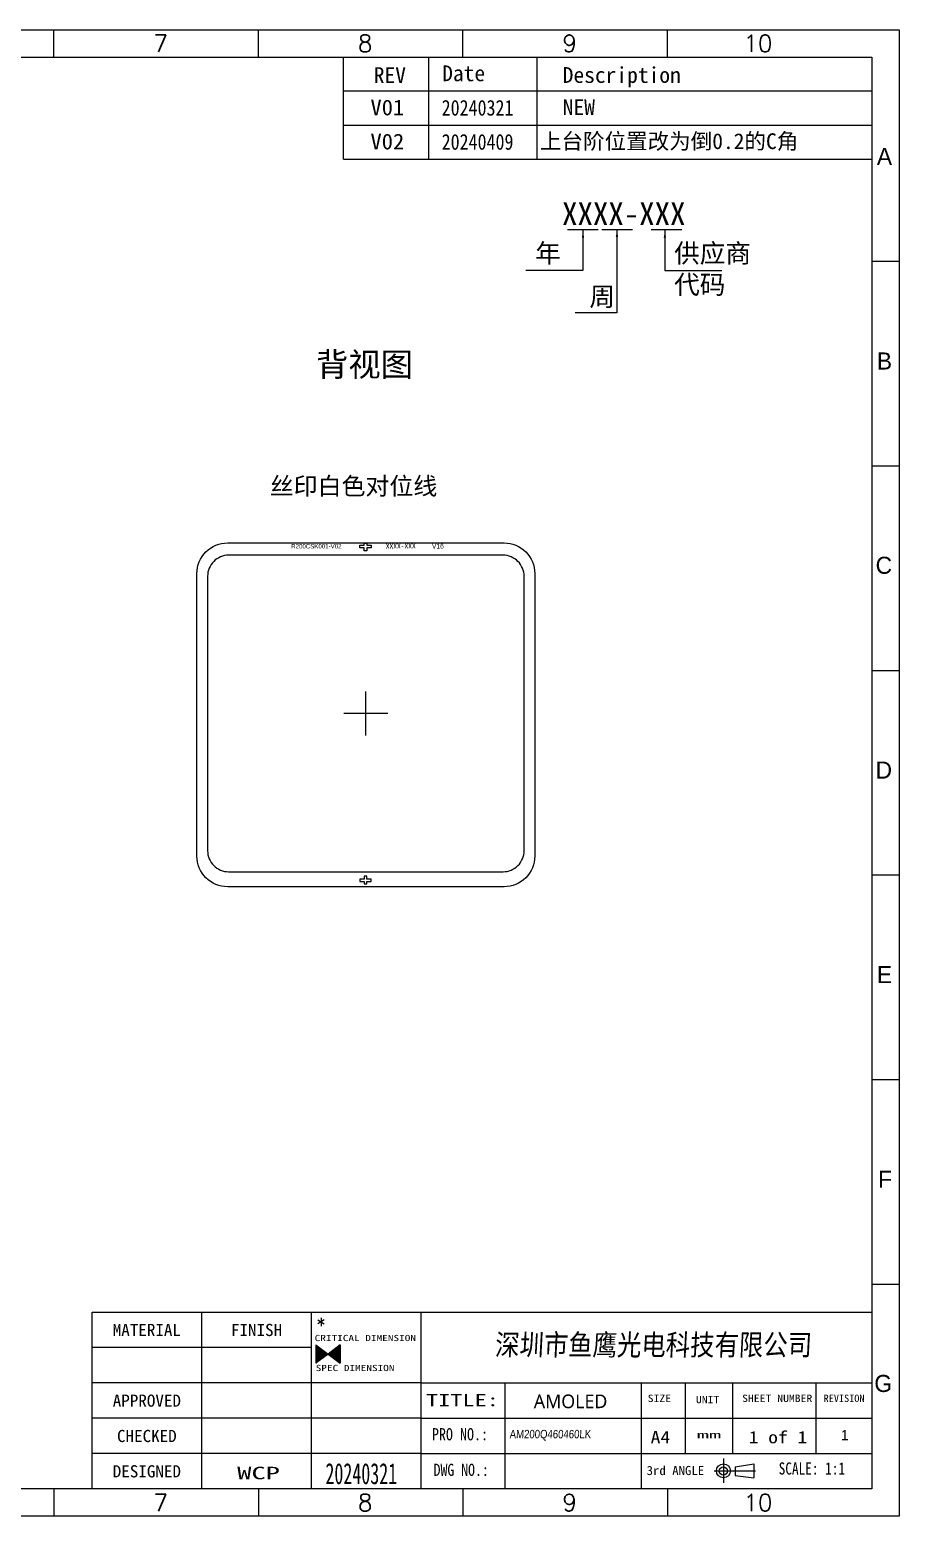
# Model space of a CAD drawing. Header units: millimetres. Extents: x 1134 to 2336, y -9 to 314.
# Drawn here: x 1927 to 2026.2, y 144.7 to 314.2 of the extents above; entities that cross this region are included whole.
import ezdxf
from ezdxf.enums import TextEntityAlignment as Align
from ezdxf.lldxf.tags import DXFTag

# ---------------------------------------------------------------- set-up
doc = ezdxf.new("R2010")
doc.units = ezdxf.units.MM
doc.layers.get('0').update_dxf_attribs({"lineweight": 5})
for name, color, linetype, lineweight in [('01 Copper', 3, 'Continuous', 5), ('DIM', 3, 'Continuous', 5), ('ITO', 2, 'Continuous', 5), ('lens', 6, 'Continuous', 13), ('图框', 7, 'Continuous', 5)]:
    doc.layers.add(name, color=color, linetype=linetype, lineweight=lineweight)
doc.styles.add('Arial', font='SimSun.ttf')
doc.styles.add('RD', font='ROMAND.shx', dxfattribs={"width": 0.8})
doc.styles.get("Standard").update_dxf_attribs({"font": 'txt', "bigfont": 'gbcbig.shx'})
doc.styles.add('TEXTSTYLE_0', font='txt', dxfattribs={"width": 0.8})
doc.styles.add('宋', font='SimSun.ttf', dxfattribs={"height": 2})
doc.styles.add('宋体', font='SimSun.ttf')
doc.styles.add('样式 3', font='italict.shx', dxfattribs={"width": 0.85, "oblique": 3})
doc.styles.add('汉字', font='SimSun.ttf')
tags = doc.linetypes.add('CENTER', pattern=[0.6, 0.375, -0.075, 0.075, -0.075]).pattern_tags.tags
tags[10:11] = [DXFTag(74, 4), DXFTag(75, 0), DXFTag(340, '0'), DXFTag(46, 1.0), DXFTag(50, 0.0), DXFTag(44, 0.0), DXFTag(45, 0.0)]
tags[8:9] = [DXFTag(74, 4), DXFTag(75, 0), DXFTag(340, '0'), DXFTag(46, 1.0), DXFTag(50, 0.0), DXFTag(44, 0.0), DXFTag(45, 0.0)]
tags[6:7] = [DXFTag(74, 4), DXFTag(75, 0), DXFTag(340, '0'), DXFTag(46, 1.0), DXFTag(50, 0.0), DXFTag(44, 0.0), DXFTag(45, 0.0)]
tags[4:5] = [DXFTag(74, 4), DXFTag(75, 0), DXFTag(340, '0'), DXFTag(46, 1.0), DXFTag(50, 0.0), DXFTag(44, 0.0), DXFTag(45, 0.0)]
doc.dimstyles.new('DIM', dxfattribs={"dimtxt": 0.8, "dimasz": 0.8, "dimexe": 0, "dimexo": 0.5, "dimgap": 0.11, "dimtad": 0, "dimzin": 1, "dimdsep": 46, "dimtxsty": 'RD', "dimcen": 0, "dimclrd": 256, "dimclre": 256, "dimclrt": 256, "dimadec": 0, "dimazin": 0, "dimtm": 1e-09, "dimtfac": 1, "dimtofl": 0, "dimtmove": 0, "dimatfit": 3, "dimfxl": 1, "dimlwe": -1, "dimarcsym": 0})

# ---------------------------------------------------------------- blocks, each defined once
blk = doc.blocks.new('R200CSK-001-V16-CVL-V02-C')
at = {"color": 1, "linetype": 'CENTER', "lineweight": 5}
for p, q in [((1965.35, 233.76), (1965.35, 238.76)), ((1967.85, 236.26), (1962.85, 236.26))]:
    blk.add_line(p, q, dxfattribs=at)
at = {"color": 7, "lineweight": 5}
for points in [[(1965.47, 255.69), (1965.47, 255.43), (1965.97, 255.43), (1965.97, 255.13), (1965.47, 255.13), (1965.47, 254.82), (1965.17, 254.82), (1965.17, 255.13), (1964.67, 255.13), (1964.67, 255.43), (1965.17, 255.43), (1965.17, 255.69)], [(1965.47, 216.83), (1965.47, 217.09), (1965.97, 217.09), (1965.97, 217.39), (1965.47, 217.39), (1965.47, 217.7), (1965.17, 217.7), (1965.17, 217.39), (1964.67, 217.39), (1964.67, 217.09), (1965.17, 217.09), (1965.17, 216.83)]]:
    blk.add_lwpolyline(points, close=True, dxfattribs=at)
at = {"layer": 'ITO', "color": 1}
blk.add_lwpolyline([(1980.99, 254.3), (1949.71, 254.3, 0.414214), (1947.31, 251.9), (1947.31, 220.62, 0.414214), (1949.71, 218.22), (1980.99, 218.22, 0.414214), (1983.39, 220.62), (1983.39, 251.9, 0.414214)], format="xyb", close=True, dxfattribs=at)
at = {"layer": 'lens', "linetype": 'Continuous'}
blk.add_lwpolyline([(1984.6, 220.01, -0.414214), (1981.1, 216.51), (1949.6, 216.51, -0.414214), (1946.1, 220.01), (1946.1, 252.21, -0.414214), (1949.6, 255.71), (1981.1, 255.71, -0.414214), (1984.6, 252.21)], format="xyb", close=True, dxfattribs=at)
at = {"color": 7, "lineweight": 5, "style": '宋体'}
blk.add_text('XXXX-XXX', height=0.544, rotation=0.4479, dxfattribs=at).set_placement((1967.63, 255.06))
at = {"color": 7, "lineweight": 0, "attachment_point": 9, "rotation": 0.0659, "style": '宋体'}
for s, insert, char_height, width in [('{\\fArial|b0|i0|c134|p34;R\\fArial|b0|i0|c0|p34;200CS\\fArial|b0|i0|c238|p34;K\\fArial|b0|i0|c134|p34;0\\fArial|b0|i0|c0|p34;01\\fArial|b0|i0|c162|p34;-V02}', (1962.58, 255.07), 0.5, 4.8677), ('{\\fArial|b0|i0|c204|p34;V16}', (1974.24, 255.06), 0.544, 3.8941)]:
    blk.add_mtext(s, dxfattribs=dict(at, insert=insert, char_height=char_height, width=width))

msp = doc.modelspace()

# ---------------------------------------------------------------- linework, layer by layer
at = {"lineweight": 5}
for p, q in [((1988.323, 291.431), (1991.82, 291.431)), ((1992.254, 291.431), (1995.75, 291.431)), ((1997.884, 291.431), (2001.381, 291.431))]:
    msp.add_line(p, q, dxfattribs=at)
at = {"layer": '图框', "color": 7, "linetype": 'ByBlock', "lineweight": 5, "ltscale": 0.55}
for p, q in [((1929.78, 311.094), (1929.78, 314.203)), ((1953.096, 311.094), (1953.096, 314.203)), ((1976.412, 311.094), (1976.412, 314.203)), ((1999.728, 311.094), (1999.728, 314.203)), ((1789.884, 311.094), (2023.044, 311.094)), ((1962.82, 299.434), (1962.82, 311.094)), ((1972.536, 299.434), (1972.536, 311.074)), ((1984.894, 299.434), (1984.894, 311.094)), ((2023.044, 311.094), (2023.044, 147.858)), ((2023.044, 307.207), (1962.82, 307.207)), ((1962.82, 303.321), (2023.044, 303.321)), ((1962.82, 299.434), (2023.044, 299.434)), ((2026.154, 287.774), (2023.044, 287.774)), ((2026.154, 264.455), (2023.044, 264.455)), ((2026.154, 241.135), (2023.044, 241.135)), ((2026.154, 217.816), (2023.044, 217.816)), ((2026.154, 194.496), (2023.044, 194.496)), ((2026.154, 171.177), (2023.044, 171.177)), ((2023.044, 147.858), (1789.884, 147.858)), ((1929.78, 147.858), (1929.78, 144.749)), ((1953.096, 147.858), (1953.096, 144.749)), ((1976.412, 147.858), (1976.412, 144.749)), ((1999.728, 147.858), (1999.728, 144.749))]:
    msp.add_line(p, q, dxfattribs=at)
at = {"layer": '图框', "linetype": 'Continuous', "lineweight": 5}
for p, q in [((1934.136, 147.858), (1934.136, 168.001)), ((1946.639, 147.858), (1946.639, 168.001)), ((1959.142, 147.858), (1959.142, 168.001)), ((1971.644, 147.858), (1971.644, 168.001)), ((1959.142, 163.973), (1934.136, 163.973)), ((1971.644, 159.944), (1934.136, 159.944)), ((1971.644, 159.944), (2023.044, 159.944)), ((1981.219, 147.858), (1981.219, 159.944)), ((1996.788, 147.858), (1996.788, 159.944)), ((2001.781, 151.887), (2001.781, 159.944)), ((2007.194, 151.887), (2007.194, 159.944)), ((2016.663, 151.887), (2016.663, 159.944)), ((1971.644, 155.915), (1934.136, 155.915)), ((1971.644, 155.915), (2023.044, 155.915)), ((1971.644, 151.887), (1934.136, 151.887)), ((1971.644, 151.887), (2023.044, 151.887))]:
    msp.add_line(p, q, dxfattribs=at)
at = {"layer": '图框', "color": 0, "lineweight": 5}
msp.add_line((1934.136, 168.001), (2023.044, 168.001), dxfattribs=at)
at = {"layer": '图框', "color": 1, "linetype": 'Continuous'}
for p, q in [((1959.656, 164.278), (1961.045, 163.237)), ((1959.656, 164.278), (1959.656, 162.195)), ((1959.656, 164.247), (1959.674, 164.265)), ((1959.656, 164.153), (1959.728, 164.225)), ((1959.656, 164.06), (1959.781, 164.185)), ((1959.656, 163.966), (1959.834, 164.145)), ((1959.656, 163.873), (1959.888, 164.105)), ((1959.656, 163.779), (1959.941, 164.064)), ((1959.656, 163.685), (1959.995, 164.024)), ((1959.656, 163.592), (1960.048, 163.984)), ((1959.656, 163.498), (1960.102, 163.944)), ((1959.656, 163.405), (1960.155, 163.904)), ((1959.656, 163.311), (1960.209, 163.864)), ((1959.656, 163.218), (1960.262, 163.824)), ((1959.656, 163.124), (1960.316, 163.784)), ((1959.656, 163.03), (1960.369, 163.744)), ((1959.656, 162.937), (1960.423, 163.704)), ((1959.656, 162.843), (1960.476, 163.663)), ((1959.656, 162.75), (1960.53, 163.623)), ((1959.656, 162.656), (1960.583, 163.583)), ((1959.656, 162.563), (1960.636, 163.543)), ((1959.656, 162.469), (1960.69, 163.503)), ((1959.656, 162.375), (1960.743, 163.463)), ((1959.656, 162.282), (1960.797, 163.423)), ((1961.045, 163.237), (1959.656, 162.195)), ((1959.681, 162.214), (1960.85, 163.383)), ((1960.056, 162.495), (1960.904, 163.343)), ((1960.43, 162.775), (1960.957, 163.303)), ((1960.804, 163.056), (1961.011, 163.262)), ((1962.434, 164.278), (1961.045, 163.237)), ((1961.045, 163.237), (1962.434, 162.195)), ((1961.064, 163.222), (1961.178, 163.337)), ((1961.118, 163.182), (1961.553, 163.617)), ((1961.171, 163.142), (1961.927, 163.898)), ((1961.225, 163.102), (1962.301, 164.179)), ((1961.278, 163.062), (1962.434, 164.218)), ((1961.332, 163.022), (1962.434, 164.125)), ((1961.385, 162.982), (1962.434, 164.031)), ((1961.438, 162.942), (1962.434, 163.938)), ((1961.492, 162.902), (1962.434, 163.844)), ((1961.545, 162.861), (1962.434, 163.75)), ((1961.599, 162.821), (1962.434, 163.657)), ((1961.652, 162.781), (1962.434, 163.563)), ((1961.706, 162.741), (1962.434, 163.47)), ((1961.759, 162.701), (1962.434, 163.376)), ((1961.813, 162.661), (1962.434, 163.283)), ((1961.866, 162.621), (1962.434, 163.189)), ((1961.92, 162.581), (1962.434, 163.095)), ((1961.973, 162.541), (1962.434, 163.002)), ((1962.027, 162.501), (1962.434, 162.908)), ((1962.08, 162.46), (1962.434, 162.815)), ((1962.133, 162.42), (1962.434, 162.721)), ((1962.434, 164.278), (1962.434, 162.195)), ((1962.187, 162.38), (1962.434, 162.628)), ((1962.24, 162.34), (1962.434, 162.534)), ((1962.294, 162.3), (1962.434, 162.44)), ((1962.347, 162.26), (1962.434, 162.347)), ((1962.401, 162.22), (1962.434, 162.253))]:
    msp.add_line(p, q, dxfattribs=at)
at = {"layer": '图框', "linetype": 'Continuous'}
msp.add_line((2006.107, 151.337), (2006.107, 148.559), dxfattribs=at)
at = {"layer": '图框', "color": 7, "linetype": 'Continuous'}
for p, q in [((2005.04, 149.914), (2009.775, 149.914)), ((2007.435, 150.379), (2009.57, 150.722)), ((2007.435, 150.379), (2007.435, 149.394)), ((2007.435, 149.394), (2009.57, 149.133)), ((2009.57, 150.722), (2009.57, 149.133))]:
    msp.add_line(p, q, dxfattribs=at)
at = {"layer": '图框', "color": 7, "linetype": 'ByBlock', "lineweight": 5, "ltscale": 0.55}
msp.add_lwpolyline([(1786.775, 314.203), (2026.154, 314.203), (2026.154, 144.749), (1786.775, 144.749)], close=True, dxfattribs=at)
at = {"layer": '图框', "color": 7, "linetype": 'Continuous'}
for centre, radius in [((2006.107, 149.928), 0.795), ((2006.107, 149.914), 0.465)]:
    msp.add_circle(centre, radius, dxfattribs=at)

# ---------------------------------------------------------------- block references
at = {"layer": 'DIM', "lineweight": 5}
msp.add_blockref('R200CSK-001-V16-CVL-V02-C', (0, 0), dxfattribs=at)

# ---------------------------------------------------------------- texts
at = {"layer": '01 Copper', "color": 0, "linetype": 'ByBlock', "insert": (1994.748, 293.232, -6.138), "char_height": 2.58476, "width": 68.34157, "attachment_point": 5, "style": 'Arial'}
msp.add_mtext('{\\fKaiTi|b0|i0|c134|p49;XXXX-XXX}', dxfattribs=at)
at = {"layer": 'DIM', "width": 8.92899, "attachment_point": 1, "style": 'Arial'}
for s, insert, char_height in [('年', (1984.661, 289.792), 2.14), ('供应商代码', (2000.496, 289.792), 2.1403), ('周', (1990.834, 284.854), 2.14)]:
    msp.add_mtext(s, dxfattribs=dict(at, insert=insert, char_height=char_height))
at = {"layer": 'DIM', "lineweight": 5, "insert": (1963.943, 262.08, -24.553), "char_height": 2, "width": 33.76189, "attachment_point": 5}
msp.add_mtext('{\\fSimSun|b0|i0|c134|p2;丝印白色对位线}', dxfattribs=at)
at = {"layer": '图框', "linetype": 'Continuous', "lineweight": 5}
for s, height, style, width, p, p2 in [('V01', 1.788, '汉字', 1.003536, (1965.875, 304.449), (1969.725, 304.449)), ('20240321', 1.788, '汉字', 0.80001, (1973.993, 304.413), (1982.175, 304.413)), ('MATERIAL', 1.3892, 'TEXTSTYLE_0', 0.763636, (1936.498, 165.292), (1944.277, 165.292)), ('FINISH', 1.3892, 'TEXTSTYLE_0', 0.84, (1949.973, 165.292), (1955.808, 165.292)), ('CRITICAL DIMENSION', 0.71265, 'TEXTSTYLE_0', 0.991837, (1959.517, 164.714), (1971.062, 164.714)), ('SPEC DIMENSION', 0.71265, 'TEXTSTYLE_0', 0.969231, (1959.632, 161.297), (1968.611, 161.297)), ('APPROVED', 1.3892, 'TEXTSTYLE_0', 0.7, (1936.498, 157.235), (1944.277, 157.235)), ('TITLE:', 1.3892, 'TEXTSTYLE_0', 1.281601, (1972.205, 157.298), (1980.514, 157.298)), ('SIZE', 0.8335, 'TEXTSTYLE_0', 0.96, (1997.476, 157.778), (2000.143, 157.778)), ('UNIT', 0.8335, 'TEXTSTYLE_0', 0.96, (2002.976, 157.64), (2005.643, 157.64)), ('SHEET NUMBER', 0.83351, 'TEXTSTYLE_0', 0.822857, (2008.239, 157.778), (2016.241, 157.778)), ('REVISION', 0.8335, 'TEXTSTYLE_0', 0.763636, (2017.527, 157.778), (2022.194, 157.778)), ('CHECKED', 1.3892, 'TEXTSTYLE_0', 0.735, (1936.984, 153.207), (1943.791, 153.207)), ('PRO NO.:', 1.3892, 'TEXTSTYLE_0', 0.728598, (1972.876, 153.406), (1979.286, 153.406)), ('A4', 1.3892, 'TEXTSTYLE_0', 0.96, (1997.815, 153.065), (2000.038, 153.065)), ('mm', 0.8335, 'TEXTSTYLE_0', 2, (2003.069, 153.617), (2005.847, 153.617)), ('1', 1.389, 'TEXTSTYLE_0', 2.4, (2008.991, 153.065), (2010.103, 153.065)), (' of ', 1.3892, 'TEXTSTYLE_0', 0.8, (2010.103, 153.065), (2014.548, 153.065)), ('1', 1.389, 'TEXTSTYLE_0', 2.4, (2014.548, 153.065), (2015.659, 153.065)), ('DESIGNED', 1.3892, 'TEXTSTYLE_0', 0.763636, (1936.498, 149.178), (1944.277, 149.178)), ('WCP', 1.4285, '宋', 1.589353, (1950.685, 148.965), (1955.556, 148.965)), ('20240321', 2.4, '宋', 0.596007, (1960.741, 148.41), (1968.924, 148.41)), ('DWG NO.:', 1.3892, 'TEXTSTYLE_0', 0.6793, (1973.074, 149.35), (1979.365, 149.35)), ('   3rd ANGLE', 1.04189, 'TEXTSTYLE_0', 0.72, (1995.165, 149.445), (2003.917, 149.445))]:
    msp.add_text(s, height=height, dxfattribs=dict(at, style=style, width=width)).set_placement(p, p2, align=Align.FIT)
at = {"layer": '图框', "color": 1, "linetype": 'Continuous', "lineweight": 5, "style": '汉字'}
for s, width, p, p2 in [('V02', 1.003536, (1965.875, 300.562), (1969.725, 300.562)), ('20240409', 0.80001, (1973.993, 300.526), (1982.175, 300.526))]:
    msp.add_text(s, height=1.788, dxfattribs=dict(at, width=width)).set_placement(p, p2, align=Align.FIT)
at = {"layer": '图框', "color": 7, "linetype": 'ByBlock', "lineweight": 5, "ltscale": 0.55}
for s, insert, char_height, width, attachment_point in [('7', (1941.118, 313.617), 1.943, 3.30794, 1), ('8', (1964.434, 313.617), 1.943, 3.30794, 1), ('9', (1987.75, 313.617), 1.943, 3.30794, 1), ('10', (2011.706, 313.617), 1.9433, 3.30794, 3), ('{\\fSimSun|b0|i0|c134|p2;Date}', (1974.053, 310.136), 1.79934, 3.30794, 1), ('{\\fSimSun|b0|i0|c134|p2;REV}', (1966.251, 309.933), 1.79934, 3.30794, 1), ('{\\fSimSun|b0|i0|c134|p2;Description}', (1987.788, 309.944), 1.79934, 14.95405, 1), ('{\\f\uffd0ￂﾼﾚￃ\ufff7\ufff3w|b0|i0|c136|p54;A}', (2025.333, 298.787), 1.94329, 3.30794, 9), ('{\\f\uffd0ￂﾼﾚￃ\ufff7\ufff3w|b0|i0|c134|p54;B}', (2025.333, 275.471), 1.94329, 3.30794, 9), ('{\\f\uffd0ￂﾼﾚￃ\ufff7\ufff3w|b0|i0|c134|p54;C}', (2025.333, 252.155), 1.94329, 3.30794, 9), ('{\\f\uffd0ￂﾼﾚￃ\ufff7\ufff3w|b0|i0|c134|p54;D}', (2025.333, 228.839), 1.94329, 3.30794, 9), ('{\\f\uffd0ￂﾼﾚￃ\ufff7\ufff3w|b0|i0|c134|p54;E}', (2025.333, 205.523), 1.94329, 3.30794, 9), ('{\\f\uffd0ￂﾼﾚￃ\ufff7\ufff3w|b0|i0|c134|p54;F}', (2025.333, 182.207), 1.94329, 3.30794, 9), ('{\\f\uffd0ￂﾼﾚￃ\ufff7\ufff3w|b0|i0|c134|p54;G}', (2025.333, 158.891), 1.94329, 3.30794, 9), ('7', (1941.118, 145.334), 1.943, 3.30794, 7), ('8', (1964.434, 145.334), 1.943, 3.30794, 7), ('9', (1987.75, 145.334), 1.943, 3.30794, 7), ('10', (2011.706, 145.334), 1.9433, 3.30794, 9)]:
    msp.add_mtext(s, dxfattribs=dict(at, insert=insert, char_height=char_height, width=width, attachment_point=attachment_point))
at = {"layer": '图框', "linetype": 'ByBlock', "lineweight": 5, "ltscale": 0.55, "insert": (1987.79, 306.284), "char_height": 1.79934, "width": 3.30794, "attachment_point": 1, "style": '汉字'}
msp.add_mtext('{\\fSimSun|b0|i0|c134|p2;NEW}', dxfattribs=at)
at = {"layer": '图框', "color": 1, "linetype": 'ByBlock', "lineweight": 5, "ltscale": 0.55, "insert": (1985.201, 302.397), "char_height": 1.79934, "width": 40.492, "attachment_point": 1, "style": '汉字'}
msp.add_mtext('上台阶位置改为倒0.2的C角', dxfattribs=at)
at = {"layer": '图框', "color": 1, "lineweight": 5, "insert": (1959.674, 277.399), "char_height": 2.70021, "width": 25.13758, "attachment_point": 1}
msp.add_mtext('{\\fSimSun|b0|i0|c134|p2;背视图}', dxfattribs=at)
at = {"layer": '图框', "color": 1, "linetype": 'Continuous', "lineweight": 5, "insert": (1959.682, 167.365), "char_height": 1.622, "width": 2.4515, "attachment_point": 1}
msp.add_mtext('*', dxfattribs=at)
at = {"layer": '图框', "lineweight": 5, "attachment_point": 1}
for s, insert, char_height, width, style in [('{\\fSimSun|b0|i0|c134|p2;\\C6;深圳市鱼鹰光电科技有限公司}', (1980.045, 165.496), 2.3958, 39.55683, '样式 3'), ('{\\fMicrosoft YaHei|b0|i0|c134|p34;\\C3;AMOLED}', (1984.494, 158.627), 1.55589, 7.33705, '汉字'), ('{\\fSTXinwei|b0|i0|c134|p2;\\C3;AM200Q460460LK}', (1981.727, 154.595), 0.96, 11.30226, '样式 3'), ('SCALE: 1:1', (2012.409, 150.895), 1.3892, 18.97148, 'TEXTSTYLE_0')]:
    msp.add_mtext(s, dxfattribs=dict(at, insert=insert, char_height=char_height, width=width, style=style))
at = {"layer": '图框', "lineweight": 5, "insert": (2019.492, 154.584), "char_height": 1.16656, "width": 1.45829, "attachment_point": 1}
msp.add_mtext('{\\f@Arial Unicode MS|b0|i0|c0|p34;1}', dxfattribs=at)

# ---------------------------------------------------------------- leaders
at = {"layer": 'DIM', "color": 3, "lineweight": 5}
for points in [[(1990.1, 291.3), (1990.1, 286.741), (1983.602, 286.741)], [(1993.973, 291.392), (1993.973, 281.937), (1989.203, 281.937)], [(1999.437, 291.3), (1999.437, 286.741), (2005.935, 286.741)]]:
    msp.add_leader(points, dimstyle='DIM', override={"dimfxl": 0.8, "dimlwd": 5, "dimlwe": 5, "dimarcsym": 1}, dxfattribs=at)

doc.saveas('drawing.dxf')
